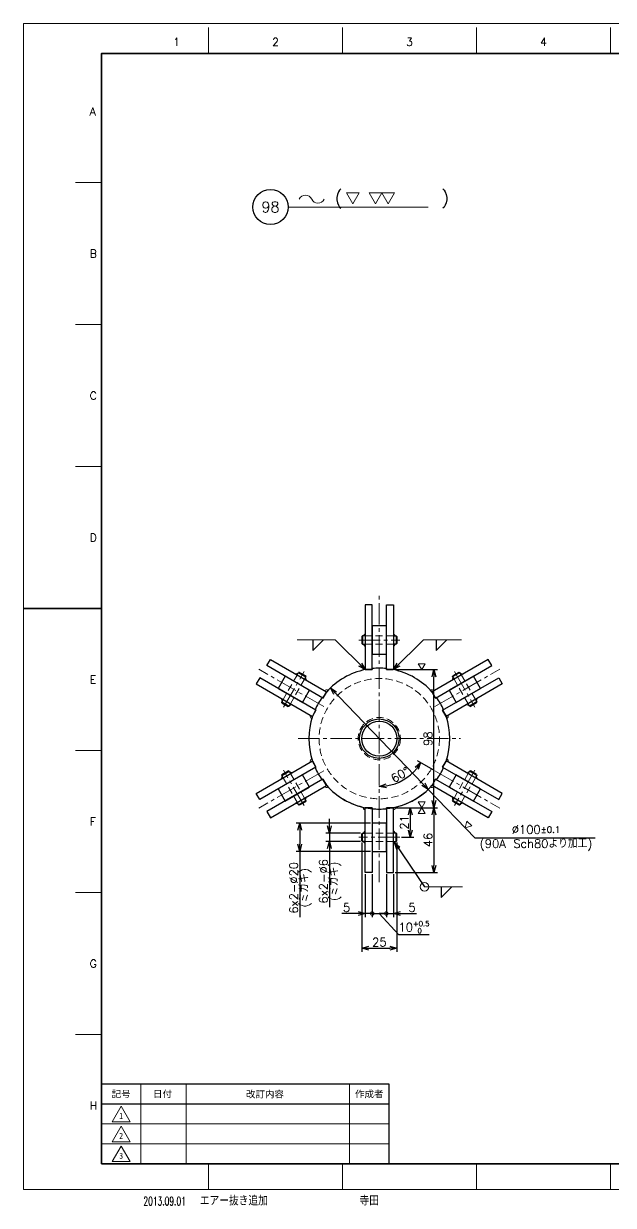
# Model space of a CAD drawing. Header units: millimetres. Extents: x 0 to 1176, y -11 to 828.
# Drawn here: x 0 to 418, y -11 to 828 of the extents above; entities that cross this region are included whole.
import ezdxf
from ezdxf import colors
from ezdxf.entities.mleader import LeaderData, LeaderLine
from ezdxf.enums import TextEntityAlignment as Align
from ezdxf.math import Vec2, Vec3

# ---------------------------------------------------------------- set-up
doc = ezdxf.new("R2010")
doc.units = ezdxf.units.MM
doc.header["$LTSCALE"] = 0.8
doc.header["$PDMODE"] = 99
doc.header["$PDSIZE"] = 1
doc.linetypes.add('CENTER2', pattern=[28.575, 19.05, -3.175, 3.175, -3.175])
doc.linetypes.add('HIDDEN', pattern=[9.525, 6.35, -3.175])
for name, color, linetype, lineweight in [('04_HIDDEN', 2, 'HIDDEN', 13), ('05_CENTER', 4, 'CENTER2', 13), ('07_TEXT', 3, 'Continuous', 13), ('08_DIM', 3, 'Continuous', 13), ('90_FRAME', 5, 'Continuous', 35)]:
    doc.layers.add(name, color=color, linetype=linetype, lineweight=lineweight)
doc.layers.add('91_BLANK', color=5, linetype='Continuous', lineweight=0, plot=False)
doc.styles.add('KSS_TXT', font='txt.shx', dxfattribs={"bigfont": 'extfont2.shx'})
doc.styles.add('MS_G', font='MS Gothic.ttf')
doc.styles.get("Standard").update_dxf_attribs({"font": 'txt.shx', "bigfont": 'extfont2.shx'})
doc.styles.add('表題用', font='MS PGothic.ttf')
doc.dimstyles.new('KSS_DIM', dxfattribs={"dimscale": 2, "dimtxt": 3, "dimasz": 2.5, "dimexe": 1.25, "dimexo": 0.625, "dimtad": 1, "dimdsep": 46, "dimtxsty": 'KSS_TXT', "dimblk": 'OPEN30', "dimcen": 0, "dimazin": 2, "dimtfac": 0.75, "dimtmove": 0, "dimatfit": 3, "dimldrblk": 'OPEN30', "dimfxl": 1.25, "dimtolj": 1, "dimarcsym": 0})
doc.dimstyles.new('KSS_DIM$3', dxfattribs={"dimscale": 2, "dimtxt": 3, "dimasz": 2.5, "dimexe": 1.25, "dimexo": 0.625, "dimtad": 1, "dimtih": 1, "dimtoh": 1, "dimdsep": 46, "dimtxsty": 'KSS_TXT', "dimblk": 'OPEN30', "dimcen": 0, "dimazin": 2, "dimtfac": 0.75, "dimtofl": 0, "dimtmove": 0, "dimatfit": 3, "dimldrblk": 'OPEN30', "dimfxl": 1.25, "dimtolj": 1, "dimarcsym": 0})

# ---------------------------------------------------------------- blocks, each defined once
blk = doc.blocks.new('AM_BALLOON1')
at = {"transparency": 16777216}
blk.add_circle((0, 0), 5, dxfattribs=at)
blk.add_attdef('B_NUMBER', text='', height=3, dxfattribs=at).set_placement((0, 0), align=Align.MIDDLE_CENTER)
blk = doc.blocks.new('_OPEN')
at = {"color": 0, "linetype": 'ByBlock'}
for p, q in [((-1, 0.17), (0, 0)), ((0, 0), (-1, -0.17)), ((0, 0), (-1, 0))]:
    blk.add_line(p, q, dxfattribs=at)
blk = doc.blocks.new('p1ba05')
for centre, start, end in [((-2.95, 0.29), 24.2276, 155.5758), ((0, 1.62), 204.2276, 335.5758)]:
    blk.add_arc(centre, 1.62, start, end)
blk = doc.blocks.new('p1ba01')
for p, q in [((0, 0), (-1.5, 2.6)), ((-1.5, 2.6), (1.5, 2.6)), ((1.5, 2.6), (0, 0))]:
    blk.add_line(p, q)
blk = doc.blocks.new('p1ba02')
for p, q in [((-1.5, 2.6), (1.5, 2.6)), ((0, 0), (-1.5, 2.6)), ((1.5, 2.6), (0, 0)), ((3, 0), (1.5, 2.6)), ((1.5, 2.6), (4.5, 2.6)), ((4.5, 2.6), (3, 0))]:
    blk.add_line(p, q)
blk = doc.blocks.new('_Open30')
at = {"color": 0, "linetype": 'ByBlock', "lineweight": -2}
for p, q in [((-1, 0.27), (0, 0)), ((0, 0), (-1, -0.27)), ((0, 0), (-1, 0))]:
    blk.add_line(p, q, dxfattribs=at)
blk = doc.blocks.new('*D169')
at = {"layer": '08_DIM', "color": 0, "lineweight": -2, "transparency": 16777216}
for p, q in [((217.58, 356.11), (283.5, 287.71)), ((320.24, 249.58), (286.97, 284.11)), ((405.39, 249.58), (320.24, 249.58))]:
    blk.add_line(p, q, dxfattribs=at)
blk.add_arc((252.27, 320.11), 50, 229.95409, 316.80682, dxfattribs=at)
at = {"layer": 'Defpoints', "color": 0, "transparency": 16777216}
for p in [(217.58, 356.11), (286.97, 284.11)]:
    blk.add_point(p, dxfattribs=at)
at = {"layer": '08_DIM', "color": 0, "lineweight": -2, "transparency": 16777216, "xscale": 5, "yscale": 5, "zscale": 5}
for p, rotation in [((217.58, 356.11), 133.9417325120091), ((286.97, 284.11), 313.9417325120091)]:
    blk.add_blockref('_Open30', p, dxfattribs=dict(at, rotation=rotation))
at = {"layer": '08_DIM', "color": 0, "transparency": 16777216, "insert": (363.44, 249.58), "char_height": 6, "attachment_point": 5, "style": 'KSS_TXT'}
blk.add_mtext('\\A1;%%C100{\\H4.500000;%%p0.1}\\P(90A Sch80より加工)', dxfattribs=at)
blk = doc.blocks.new('_DotSmall')
at = {"color": 0, "linetype": 'ByBlock', "const_width": 0.5}
blk.add_lwpolyline([(-0.0625, 0, 1), (0.0625, 0, 1)], format="xyb", close=True, dxfattribs=at)
blk = doc.blocks.new('*D170')
at = {"layer": '08_DIM', "color": 0, "lineweight": -2, "transparency": 16777216}
for p, q in [((247.27, 223.86), (247.27, 193.48)), ((257.27, 223.86), (257.27, 193.48)), ((247.27, 195.98), (257.27, 195.98)), ((266.04, 180.8), (252.27, 195.98)), ((287.74, 180.8), (266.04, 180.8))]:
    blk.add_line(p, q, dxfattribs=at)
at = {"layer": 'Defpoints', "color": 0, "transparency": 16777216}
for p in [(247.27, 225.11), (257.27, 225.11), (257.27, 195.98)]:
    blk.add_point(p, dxfattribs=at)
at = {"layer": '08_DIM', "color": 0, "lineweight": -2, "transparency": 16777216, "xscale": 5, "yscale": 5, "zscale": 5, "rotation": 180}
blk.add_blockref('_DotSmall', (247.27, 195.98), dxfattribs=at)
at = {"layer": '08_DIM', "color": 0, "lineweight": -2, "transparency": 16777216, "xscale": 5, "yscale": 5, "zscale": 5}
blk.add_blockref('_DotSmall', (257.27, 195.98), dxfattribs=at)
at = {"layer": '08_DIM', "color": 0, "transparency": 16777216, "insert": (276.89, 186.26), "char_height": 6, "attachment_point": 5, "style": 'KSS_TXT'}
blk.add_mtext('\\A1;10{\\H3.600000;\\S+0.5^  0;}', dxfattribs=at)
blk = doc.blocks.new('*D171')
at = {"layer": '08_DIM', "color": 0, "lineweight": -2, "transparency": 16777216}
for p, q in [((257.27, 223.86), (257.27, 193.48)), ((262.27, 223.86), (262.27, 193.48)), ((257.27, 195.98), (252.27, 195.98)), ((257.27, 195.98), (262.27, 195.98)), ((267.27, 195.98), (278.77, 195.98))]:
    blk.add_line(p, q, dxfattribs=at)
at = {"layer": 'Defpoints', "color": 0, "transparency": 16777216}
for p in [(257.27, 225.11), (262.27, 225.11), (262.27, 195.98)]:
    blk.add_point(p, dxfattribs=at)
at = {"layer": '08_DIM', "color": 0, "lineweight": -2, "transparency": 16777216, "xscale": 5, "yscale": 5, "zscale": 5, "rotation": 180}
blk.add_blockref('_Open30', (262.27, 195.98), dxfattribs=at)
at = {"layer": '08_DIM', "color": 0, "transparency": 16777216, "insert": (275.52, 200.23), "char_height": 6, "attachment_point": 5, "style": 'KSS_TXT'}
blk.add_mtext('\\A1;5', dxfattribs=at)
blk = doc.blocks.new('_None')
blk = doc.blocks.new('*D172')
at = {"layer": '08_DIM', "color": 0, "lineweight": -2, "transparency": 16777216}
for p, q in [((263.47, 271.11), (293.53, 271.11)), ((291.03, 266.11), (291.03, 230.11)), ((263.52, 225.11), (293.53, 225.11))]:
    blk.add_line(p, q, dxfattribs=at)
at = {"layer": 'Defpoints', "color": 0, "transparency": 16777216}
for p in [(262.22, 271.11), (262.27, 225.11), (291.03, 225.11)]:
    blk.add_point(p, dxfattribs=at)
at = {"layer": '08_DIM', "color": 0, "lineweight": -2, "transparency": 16777216, "xscale": 5, "yscale": 5, "zscale": 5}
for p, rotation in [((291.03, 271.11), 90), ((291.03, 225.11), 270)]:
    blk.add_blockref('_Open30', p, dxfattribs=dict(at, rotation=rotation))
at = {"layer": '08_DIM', "color": 0, "transparency": 16777216, "insert": (286.78, 248.11), "char_height": 6, "attachment_point": 5, "rotation": 90, "style": 'KSS_TXT'}
blk.add_mtext('\\A1;46', dxfattribs=at)
blk = doc.blocks.new('*D173')
at = {"layer": '08_DIM', "color": 0, "lineweight": -2, "transparency": 16777216}
for p, q in [((216.89, 258.11), (216.89, 263.11)), ((239.02, 253.11), (214.39, 253.11)), ((216.89, 253.11), (216.89, 247.11)), ((239.02, 247.11), (214.39, 247.11)), ((216.89, 242.11), (216.89, 200.57))]:
    blk.add_line(p, q, dxfattribs=at)
at = {"layer": 'Defpoints', "color": 0, "transparency": 16777216}
for p in [(240.27, 253.11), (216.89, 247.11), (240.27, 247.11)]:
    blk.add_point(p, dxfattribs=at)
at = {"layer": '08_DIM', "color": 0, "lineweight": -2, "transparency": 16777216, "xscale": 5, "yscale": 5, "zscale": 5}
for p, rotation in [((216.89, 253.11), 270), ((216.89, 247.11), 90)]:
    blk.add_blockref('_Open30', p, dxfattribs=dict(at, rotation=rotation))
at = {"layer": '08_DIM', "color": 0, "transparency": 16777216, "char_height": 6, "attachment_point": 5, "rotation": 90, "style": 'KSS_TXT'}
for s, insert in [('\\A1;6x2-\\A1;%%c6', (212.64, 218.84)), ('\\A1;(ミガキ)', (221.14, 218.84))]:
    blk.add_mtext(s, dxfattribs=dict(at, insert=insert))
blk = doc.blocks.new('*D174')
at = {"layer": '08_DIM', "color": 0, "lineweight": -2, "transparency": 16777216}
for p, q in [((246.02, 260.11), (193.35, 260.11)), ((195.85, 255.11), (195.85, 245.11)), ((246.02, 240.11), (193.35, 240.11)), ((195.85, 240.11), (195.85, 193.32))]:
    blk.add_line(p, q, dxfattribs=at)
at = {"layer": 'Defpoints', "color": 0, "transparency": 16777216}
for p in [(247.27, 260.11), (195.85, 240.11), (247.27, 240.11)]:
    blk.add_point(p, dxfattribs=at)
at = {"layer": '08_DIM', "color": 0, "lineweight": -2, "transparency": 16777216, "xscale": 5, "yscale": 5, "zscale": 5}
for p, rotation in [((195.85, 260.11), 90), ((195.85, 240.11), 270)]:
    blk.add_blockref('_Open30', p, dxfattribs=dict(at, rotation=rotation))
at = {"layer": '08_DIM', "color": 0, "transparency": 16777216, "char_height": 6, "attachment_point": 5, "rotation": 90, "style": 'KSS_TXT'}
for s, insert in [('\\A1;6x2-\\A1;%%c20', (191.6, 214.22)), ('\\A1;(ミガキ)', (200.1, 214.22))]:
    blk.add_mtext(s, dxfattribs=dict(at, insert=insert))
blk = doc.blocks.new('*D175')
at = {"layer": '08_DIM', "color": 0, "lineweight": -2, "transparency": 16777216}
for p, q in [((263.47, 369.11), (293.53, 369.11)), ((291.03, 276.11), (291.03, 364.11)), ((263.47, 271.11), (293.53, 271.11))]:
    blk.add_line(p, q, dxfattribs=at)
at = {"layer": 'Defpoints', "color": 0, "transparency": 16777216}
for p in [(262.22, 369.11), (291.03, 369.11), (262.22, 271.11)]:
    blk.add_point(p, dxfattribs=at)
at = {"layer": '08_DIM', "color": 0, "lineweight": -2, "transparency": 16777216, "xscale": 5, "yscale": 5, "zscale": 5}
for p, rotation in [((291.03, 369.11), 90), ((291.03, 271.11), 270)]:
    blk.add_blockref('_Open30', p, dxfattribs=dict(at, rotation=rotation))
at = {"layer": '08_DIM', "color": 0, "transparency": 16777216, "insert": (286.78, 320.11), "char_height": 6, "attachment_point": 5, "rotation": 90, "style": 'KSS_TXT'}
blk.add_mtext('\\A1;98', dxfattribs=at)
blk = doc.blocks.new('*D176')
at = {"layer": '08_DIM', "color": 0, "lineweight": -2, "transparency": 16777216}
for p, q in [((263.47, 271.11), (276.75, 271.11)), ((274.25, 266.11), (274.25, 255.11)), ((268.03, 250.11), (276.75, 250.11))]:
    blk.add_line(p, q, dxfattribs=at)
at = {"layer": 'Defpoints', "color": 0, "transparency": 16777216}
for p in [(262.22, 271.11), (266.78, 250.11), (274.25, 250.11)]:
    blk.add_point(p, dxfattribs=at)
at = {"layer": '08_DIM', "color": 0, "lineweight": -2, "transparency": 16777216, "xscale": 5, "yscale": 5, "zscale": 5}
for p, rotation in [((274.25, 271.11), 90), ((274.25, 250.11), 270)]:
    blk.add_blockref('_Open30', p, dxfattribs=dict(at, rotation=rotation))
at = {"layer": '08_DIM', "color": 0, "transparency": 16777216, "insert": (270, 260.61), "char_height": 6, "attachment_point": 5, "rotation": 90, "style": 'KSS_TXT'}
blk.add_mtext('\\A1;21', dxfattribs=at)
blk = doc.blocks.new('*D193')
at = {"layer": '08_DIM', "color": 0, "lineweight": -2, "transparency": 16777216}
for p, q in [((242.27, 223.86), (242.27, 193.48)), ((247.27, 223.86), (247.27, 193.48)), ((237.27, 195.98), (225.77, 195.98)), ((247.27, 195.98), (242.27, 195.98)), ((247.27, 195.98), (252.27, 195.98))]:
    blk.add_line(p, q, dxfattribs=at)
at = {"layer": 'Defpoints', "color": 0, "transparency": 16777216}
for p in [(242.27, 225.11), (247.27, 225.11), (242.27, 195.98)]:
    blk.add_point(p, dxfattribs=at)
at = {"layer": '08_DIM', "color": 0, "lineweight": -2, "transparency": 16777216, "xscale": 5, "yscale": 5, "zscale": 5}
blk.add_blockref('_Open30', (242.27, 195.98), dxfattribs=at)
at = {"layer": '08_DIM', "color": 0, "transparency": 16777216, "insert": (229.02, 200.23), "char_height": 6, "attachment_point": 5, "style": 'KSS_TXT'}
blk.add_mtext('\\A1;5', dxfattribs=at)
blk = doc.blocks.new('*D196')
at = {"layer": '08_DIM', "color": 0, "lineweight": -2, "transparency": 16777216}
for p, q in [((239.77, 246.36), (239.77, 168.88)), ((264.77, 246.36), (264.77, 168.88)), ((244.77, 171.38), (259.77, 171.38))]:
    blk.add_line(p, q, dxfattribs=at)
at = {"layer": 'Defpoints', "color": 0, "transparency": 16777216}
for p in [(239.77, 247.61), (264.77, 247.61), (264.77, 171.38)]:
    blk.add_point(p, dxfattribs=at)
at = {"layer": '08_DIM', "color": 0, "lineweight": -2, "transparency": 16777216, "xscale": 5, "yscale": 5, "zscale": 5, "rotation": 180}
blk.add_blockref('_Open30', (239.77, 171.38), dxfattribs=at)
at = {"layer": '08_DIM', "color": 0, "lineweight": -2, "transparency": 16777216, "xscale": 5, "yscale": 5, "zscale": 5}
blk.add_blockref('_Open30', (264.77, 171.38), dxfattribs=at)
at = {"layer": '08_DIM', "color": 0, "transparency": 16777216, "insert": (252.27, 175.63), "char_height": 6, "attachment_point": 5, "style": 'KSS_TXT'}
blk.add_mtext('\\A1;25', dxfattribs=at)
blk = doc.blocks.new('Weld-line')
blk.add_line((0, 0), (1, 0))
blk = doc.blocks.new('*D200')
at = {"layer": '08_DIM', "color": 0, "lineweight": -2, "transparency": 16777216}
blk.add_line((290.55, 298.01), (279.44, 304.43), dxfattribs=at)
blk.add_arc((252.27, 320.11), 33.87, 278.46611, 321.53389, dxfattribs=at)
at = {"layer": 'Defpoints', "color": 0, "transparency": 16777216}
for p in [(252.27, 422), (291.64, 297.39), (263.86, 288.29), (337.83, 270.72), (252.27, 218.22)]:
    blk.add_point(p, dxfattribs=at)
at = {"layer": '08_DIM', "color": 0, "lineweight": -2, "transparency": 16777216, "xscale": 5, "yscale": 5, "zscale": 5}
for p, rotation in [((281.6, 303.18), 55.76694452218385), ((252.27, 286.24), 184.2330554778155)]:
    blk.add_blockref('_Open30', p, dxfattribs=dict(at, rotation=rotation))
at = {"layer": '08_DIM', "color": 0, "transparency": 16777216, "insert": (267.08, 294.46), "char_height": 6, "attachment_point": 5, "rotation": 30, "style": 'KSS_TXT'}
blk.add_mtext('\\A1;60%%d', dxfattribs=at)

msp = doc.modelspace()

# ---------------------------------------------------------------- linework, layer by layer
at = {"color": 3}
for p, q in [((205.199, 390.254), (205.199, 382.754)), ((212.699, 390.254), (205.199, 382.754)), ((292.632, 390.254), (292.632, 382.754)), ((300.132, 390.254), (292.632, 382.754)), ((296.129, 214.937), (296.129, 207.437)), ((303.629, 214.937), (296.129, 207.437))]:
    msp.add_line(p, q, dxfattribs=at)
at = {"color": 0}
for p, q in [((239.772, 392.613), (240.272, 393.113)), ((239.772, 392.613), (239.772, 387.613)), ((240.272, 387.113), (239.772, 387.613)), ((240.272, 393.113), (240.272, 387.113)), ((242.272, 393.113), (240.272, 393.113)), ((240.272, 387.113), (242.272, 387.113)), ((262.271, 393.113), (264.272, 393.113)), ((264.272, 387.113), (262.271, 387.113)), ((264.772, 392.613), (264.272, 393.113)), ((264.272, 393.113), (264.272, 387.113)), ((264.272, 387.113), (264.772, 387.613)), ((264.772, 392.613), (264.772, 387.613)), ((247.272, 369.862), (247.272, 369.113)), ((257.271, 369.862), (257.271, 369.113)), ((194.052, 365.273), (195.052, 367.005)), ((195.735, 367.188), (195.052, 367.005)), ((195.052, 367.005), (200.248, 364.005)), ((195.735, 367.188), (200.065, 364.688)), ((200.248, 364.005), (199.248, 362.273)), ((200.248, 364.005), (200.065, 364.688)), ((247.272, 369.113), (242.322, 369.113)), ((257.271, 369.113), (262.221, 369.113)), ((309.491, 367.005), (304.295, 364.005)), ((304.295, 364.005), (304.478, 364.688)), ((304.295, 364.005), (305.295, 362.273)), ((308.808, 367.188), (304.478, 364.688)), ((308.808, 367.188), (309.491, 367.005)), ((310.491, 365.273), (309.491, 367.005)), ((212.336, 348.942), (214.811, 353.23)), ((292.207, 348.942), (289.732, 353.23)), ((184.052, 347.953), (183.052, 346.22)), ((183.052, 346.22), (188.248, 343.22)), ((183.235, 345.537), (183.052, 346.22)), ((183.235, 345.537), (187.565, 343.037)), ((188.248, 343.22), (189.248, 344.953)), ((211.687, 349.317), (212.336, 348.942)), ((292.856, 349.317), (292.207, 348.942)), ((316.295, 343.22), (315.295, 344.953)), ((321.491, 346.22), (316.295, 343.22)), ((321.308, 345.537), (316.978, 343.037)), ((320.491, 347.953), (321.491, 346.22)), ((321.308, 345.537), (321.491, 346.22)), ((188.248, 343.22), (187.565, 343.037)), ((207.336, 340.283), (204.861, 335.996)), ((206.687, 340.658), (207.336, 340.283)), ((297.856, 340.658), (297.207, 340.283)), ((297.207, 340.283), (299.682, 335.996)), ((316.295, 343.22), (316.978, 343.037)), ((207.336, 299.942), (204.861, 304.23)), ((297.207, 299.942), (299.682, 304.23)), ((183.052, 294.005), (188.248, 297.005)), ((183.235, 294.688), (183.052, 294.005)), ((184.052, 292.273), (183.052, 294.005)), ((183.235, 294.688), (187.565, 297.188)), ((188.248, 297.005), (187.565, 297.188)), ((188.248, 297.005), (189.248, 295.273)), ((206.687, 299.568), (207.336, 299.942)), ((297.856, 299.568), (297.207, 299.942)), ((316.295, 297.005), (315.295, 295.273)), ((316.295, 297.005), (316.978, 297.188)), ((321.491, 294.005), (316.295, 297.005)), ((321.308, 294.688), (316.978, 297.188)), ((320.491, 292.273), (321.491, 294.005)), ((321.308, 294.688), (321.491, 294.005)), ((211.687, 290.908), (212.336, 291.283)), ((212.336, 291.283), (214.811, 286.996)), ((292.207, 291.283), (289.732, 286.996)), ((292.856, 290.908), (292.207, 291.283)), ((200.248, 276.22), (199.248, 277.953)), ((304.295, 276.22), (305.295, 277.953)), ((194.052, 274.953), (195.052, 273.22)), ((195.052, 273.22), (200.248, 276.22)), ((195.735, 273.037), (195.052, 273.22)), ((195.735, 273.037), (200.065, 275.537)), ((200.248, 276.22), (200.065, 275.537)), ((247.272, 271.113), (242.322, 271.113)), ((247.272, 270.363), (247.272, 271.113)), ((257.271, 270.363), (257.271, 271.113)), ((257.271, 271.113), (262.221, 271.113)), ((304.295, 276.22), (304.478, 275.537)), ((309.491, 273.22), (304.295, 276.22)), ((308.808, 273.037), (304.478, 275.537)), ((308.808, 273.037), (309.491, 273.22)), ((310.491, 274.953), (309.491, 273.22)), ((240.272, 253.113), (239.772, 252.613)), ((239.772, 247.613), (239.772, 252.613)), ((240.272, 253.113), (242.272, 253.113)), ((240.272, 247.113), (240.272, 253.113)), ((264.272, 253.113), (262.271, 253.113)), ((264.272, 247.113), (264.272, 253.113)), ((264.272, 253.113), (264.772, 252.613)), ((264.772, 247.613), (264.772, 252.613)), ((239.772, 247.613), (240.272, 247.113)), ((242.272, 247.113), (240.272, 247.113)), ((262.271, 247.113), (264.272, 247.113)), ((264.772, 247.613), (264.272, 247.113))]:
    msp.add_line(p, q, dxfattribs=at)
for points in [[(242.272, 369.113), (247.272, 369.113), (247.272, 415.113), (242.272, 415.113)], [(262.271, 369.113), (257.271, 369.113), (257.272, 415.113), (262.272, 415.113)], [(257.271, 380.113), (257.271, 400.113), (247.271, 400.113), (247.271, 380.113)], [(214.836, 353.273), (212.336, 348.942), (172.499, 371.943), (174.999, 376.273)], [(289.707, 353.273), (292.207, 348.942), (332.044, 371.943), (329.544, 376.273)], [(204.836, 335.953), (207.336, 340.283), (167.499, 363.283), (164.999, 358.952)], [(202.81, 354.443), (185.489, 364.443), (180.489, 355.782), (197.81, 345.782)], [(299.707, 335.953), (297.207, 340.283), (337.044, 363.283), (339.544, 358.952)], [(306.733, 345.783), (324.053, 355.783), (319.053, 364.443), (301.733, 354.443)], [(204.836, 304.273), (207.336, 299.942), (167.499, 276.943), (164.999, 281.273)], [(299.707, 304.273), (297.207, 299.942), (337.044, 276.943), (339.544, 281.273)], [(197.81, 294.443), (180.49, 284.443), (185.49, 275.782), (202.81, 285.782)], [(301.733, 285.783), (319.054, 275.783), (324.054, 284.443), (306.733, 294.443)], [(214.836, 286.953), (212.336, 291.283), (172.499, 268.283), (174.999, 263.952)], [(289.707, 286.953), (292.207, 291.283), (332.044, 268.283), (329.544, 263.952)], [(242.272, 271.113), (247.272, 271.113), (247.272, 225.113), (242.272, 225.113)], [(262.271, 271.113), (257.271, 271.113), (257.272, 225.113), (262.272, 225.113)], [(247.272, 260.113), (247.272, 240.113), (257.272, 240.113), (257.272, 260.113)]]:
    msp.add_lwpolyline(points, close=True, dxfattribs=at)
for radius in [14, 12.5]:
    msp.add_circle((252.272, 320.113), radius, dxfattribs=at)
for start, end in [(84.26126, 95.73874), (101.478341, 138.521659), (41.478341, 78.521659), (144.26126, 155.73874), (24.26126, 35.73874), (161.478341, 198.521659), (341.478341, 18.521659), (204.26126, 215.73874), (324.26126, 335.73874), (221.478341, 258.521659), (281.478341, 318.521659), (264.26126, 275.73874)]:
    msp.add_arc((252.272, 320.113), 50, start, end, dxfattribs=at)
at = {"layer": '04_HIDDEN'}
for p, q in [((262.271, 393.113), (242.272, 393.113)), ((262.271, 387.113), (242.272, 387.113)), ((194.052, 365.273), (184.052, 347.953)), ((199.248, 362.273), (189.248, 344.953)), ((315.295, 344.953), (305.295, 362.273)), ((320.491, 347.953), (310.491, 365.273)), ((189.248, 295.273), (199.248, 277.953)), ((305.295, 277.953), (315.295, 295.273)), ((184.052, 292.273), (194.052, 274.953)), ((310.491, 274.953), (320.491, 292.273)), ((242.272, 253.113), (262.271, 253.113)), ((242.272, 247.113), (262.271, 247.113))]:
    msp.add_line(p, q, dxfattribs=at)
for radius in [42.7, 15]:
    msp.add_circle((252.272, 320.113), radius, dxfattribs=at)
at = {"layer": '05_CENTER'}
for p, q in [((252.272, 218.224), (252.272, 422.001)), ((237.765, 390.113), (266.779, 390.113)), ((212.907, 342.84), (166.716, 369.508)), ((291.636, 342.84), (337.827, 369.508)), ((184.396, 342.549), (198.903, 367.676)), ((305.64, 367.676), (320.147, 342.549)), ((194.714, 320.113), (309.829, 320.113)), ((212.907, 297.386), (166.716, 270.717)), ((198.903, 272.549), (184.396, 297.676)), ((291.636, 297.386), (337.827, 270.717)), ((320.147, 297.676), (305.64, 272.549)), ((266.779, 250.113), (237.765, 250.113))]:
    msp.add_line(p, q, dxfattribs=at)
at = {"layer": '08_DIM'}
msp.add_line((187.611, 697.516), (286.928, 697.516), dxfattribs=at)
for points in [[(242.272, 393.113), (242.272, 394.613), (242.272, 394.613), (240.772, 393.113)], [(262.271, 393.113), (262.271, 394.613), (262.271, 394.613), (263.771, 393.113)], [(242.272, 387.113), (242.272, 385.613), (242.272, 385.613), (240.772, 387.113)], [(262.271, 387.113), (262.271, 385.613), (262.271, 385.613), (263.771, 387.113)], [(194.052, 365.273), (192.753, 366.023), (192.753, 366.023), (194.802, 366.572)], [(199.248, 362.273), (200.547, 361.523), (200.547, 361.523), (199.998, 363.572)], [(305.295, 362.273), (303.996, 361.523), (303.996, 361.523), (304.545, 363.572)], [(310.491, 365.273), (311.791, 366.023), (311.791, 366.023), (309.741, 366.572)], [(184.052, 347.953), (182.753, 348.703), (182.753, 348.703), (183.302, 346.654)], [(189.248, 344.953), (190.547, 344.203), (190.547, 344.203), (188.498, 343.654)], [(315.295, 344.953), (313.996, 344.203), (313.996, 344.203), (316.045, 343.654)], [(320.491, 347.953), (321.79, 348.703), (321.79, 348.703), (321.241, 346.654)], [(189.248, 295.273), (190.547, 296.023), (190.547, 296.023), (188.498, 296.572)], [(315.295, 295.273), (313.996, 296.023), (313.996, 296.023), (316.045, 296.572)], [(184.052, 292.273), (182.753, 291.523), (182.753, 291.523), (183.302, 293.572)], [(320.491, 292.273), (321.79, 291.523), (321.79, 291.523), (321.241, 293.572)], [(199.248, 277.953), (200.547, 278.703), (200.547, 278.703), (199.998, 276.654)], [(305.295, 277.953), (303.996, 278.703), (303.996, 278.703), (304.545, 276.654)], [(194.052, 274.953), (192.753, 274.203), (192.753, 274.203), (194.802, 273.654)], [(310.491, 274.953), (311.791, 274.203), (311.791, 274.203), (309.741, 273.654)], [(242.272, 253.113), (242.272, 254.613), (242.272, 254.613), (240.772, 253.113)], [(262.271, 253.113), (262.271, 254.613), (262.271, 254.613), (263.771, 253.113)], [(242.272, 247.113), (242.272, 245.613), (242.272, 245.613), (240.772, 247.113)], [(262.271, 247.113), (262.271, 245.613), (262.271, 245.613), (263.771, 247.113)]]:
    msp.add_lwpolyline(points, close=True, dxfattribs=at)
msp.add_circle((284.33, 214.937), 3, dxfattribs=at)
for centre, start, end in [((242.272, 369.113), 90.000478, 192.772514), ((262.271, 369.113), 347.227486, 89.999522), ((214.836, 353.273), 47.227486, 149.999522), ((289.707, 353.273), 30.000478, 132.772514), ((204.836, 335.953), 150.000478, 252.772514), ((299.707, 335.953), 287.227486, 29.999522), ((204.836, 304.273), 107.227486, 209.999522), ((299.707, 304.273), 330.000478, 72.772514), ((214.836, 286.953), 210.000478, 312.772514), ((289.707, 286.953), 227.227486, 329.999522), ((242.272, 271.113), 167.227486, 269.999522), ((262.271, 271.113), 270.000478, 12.772514)]:
    msp.add_arc(centre, 1.5, start, end, dxfattribs=at)
at = {"layer": '90_FRAME', "color": 4, "lineweight": 13}
for p, q in [((131.173, 806.5), (131.173, 824.906)), ((226.218, 806.5), (226.218, 824.906)), ((321.264, 806.5), (321.264, 824.906)), ((416.309, 806.5), (416.309, 824.906)), ((55.161, 714.86), (36.755, 714.86)), ((55.161, 614.044), (36.755, 614.044)), ((55.161, 513.228), (36.755, 513.228)), ((55.161, 311.596), (36.755, 311.596)), ((55.161, 210.78), (36.755, 210.78)), ((55.161, 109.964), (36.755, 109.964)), ((131.173, 0), (131.173, 18.324)), ((226.218, 0), (226.218, 18.324)), ((321.264, 0), (321.264, 18.324)), ((416.309, 0), (416.309, 18.324))]:
    msp.add_line(p, q, dxfattribs=at)
at = {"layer": '90_FRAME'}
msp.add_line((0, 412.412), (55.161, 412.412), dxfattribs=at)
at = {"layer": '90_FRAME', "color": 0, "lineweight": 13}
for p, q in [((83.161, 18.324), (83.161, 74.895)), ((115.161, 18.324), (115.161, 74.895)), ((231.161, 18.324), (231.161, 74.895)), ((55.161, 46.609), (259.161, 46.609)), ((55.161, 32.467), (259.161, 32.467))]:
    msp.add_line(p, q, dxfattribs=at)
at = {"layer": '90_FRAME', "color": 0, "lineweight": 25}
msp.add_line((55.161, 60.752), (259.161, 60.752), dxfattribs=at)
at = {"layer": '90_FRAME'}
msp.add_lwpolyline([(55.161, 18.324), (1157.639, 18.324), (1157.639, 806.5), (55.161, 806.5)], close=True, dxfattribs=at)
at = {"layer": '90_FRAME', "color": 0, "lineweight": 25}
msp.add_lwpolyline([(55.161, 18.324), (259.161, 18.324), (259.161, 74.895), (55.161, 74.895)], close=True, dxfattribs=at)
at = {"layer": '90_FRAME', "color": 0, "lineweight": 13}
for points in [[(62.797, 48.111), (69.161, 59.135), (75.525, 48.111), (62.797, 48.111)], [(62.797, 33.969), (69.161, 44.992), (75.525, 33.969), (62.797, 33.969)], [(62.797, 19.826), (69.161, 30.849), (75.525, 19.826), (62.797, 19.826)]]:
    msp.add_lwpolyline(points, dxfattribs=at)
at = {"layer": '91_BLANK'}
msp.add_lwpolyline([(0, 0), (1176.045, 0), (1176.045, 827.746), (0, 827.746)], close=True, dxfattribs=at)

# ---------------------------------------------------------------- block references
at = {"layer": '08_DIM'}
for name, p, xscale, yscale, zscale in [('p1ba05', (208.736, 700.251), 3, 3, 3), ('p1ba01', (233.604, 699.9), 3, 3, 3), ('p1ba02', (249.509, 699.9), 3, 3, 3), ('Weld-line', (193.945, 390.254), 27, 27, 27), ('Weld-line', (310.598, 390.254), -27, 27, 27), ('p1ba01', (282.36, 369.113), -1.6, 1.6, 1.6), ('p1ba01', (282.36, 271.113), -1.6, 1.6, 1.6)]:
    msp.add_blockref(name, p, dxfattribs=dict(at, xscale=xscale, yscale=yscale, zscale=zscale))
for name, p, xscale, yscale, zscale, rotation in [('p1ba01', (282.36, 271.113), 1.6, 1.6, 1.6, 180), ('p1ba01', (313.233, 256.856), -1.6, 1.6, 1.6, 316.999999999999), ('Weld-line', (284.33, 214.937), -27, 27, 27, 180)]:
    msp.add_blockref(name, p, dxfattribs=dict(at, xscale=xscale, yscale=yscale, zscale=zscale, rotation=rotation))

# ---------------------------------------------------------------- texts
at = {"layer": '07_TEXT', "style": 'KSS_TXT'}
msp.add_text('(        )', height=9, dxfattribs=at).set_placement((220.653, 699.675))
at = {"layer": '90_FRAME', "color": 0, "lineweight": 13, "style": 'KSS_TXT'}
for s, p in [('1', (108.455, 810.166)), ('2', (178.696, 810.166)), ('3', (273.741, 810.166)), ('4', (368.787, 810.166))]:
    msp.add_text(s, height=5.68, dxfattribs=at).set_placement(p, align=Align.BOTTOM_CENTER)
for s, p in [('A', (46.799, 765.268)), ('B', (46.799, 664.452)), ('C', (46.799, 563.636)), ('D', (46.799, 462.82)), ('E', (46.799, 362.004)), ('F', (46.799, 261.188)), ('G', (46.799, 160.372)), ('H', (46.799, 59.556))]:
    msp.add_text(s, height=5.68, dxfattribs=at).set_placement(p, align=Align.MIDDLE_LEFT)
at = {"layer": '90_FRAME', "color": 0, "style": '表題用'}
for s, p in [('記号', (69.161, 67.824)), ('日付', (98.474, 67.824)), ('作成者', (245.161, 67.824))]:
    msp.add_text(s, height=4.8, dxfattribs=at).set_placement(p, align=Align.MIDDLE_CENTER)
msp.add_text('改訂内容', height=4.8, dxfattribs=at).set_placement((171.161, 67.824), align=Align.MIDDLE)
at = {"layer": '90_FRAME', "color": 0, "lineweight": 13, "style": 'MS_G'}
for s, p in [('1', (69.161, 52.267)), ('2', (69.161, 38.124)), ('3', (69.161, 23.981))]:
    msp.add_text(s, height=4.243, dxfattribs=at).set_placement(p, align=Align.MIDDLE)
at = {"layer": '90_FRAME', "color": 3, "lineweight": 13, "width": 0.65}
msp.add_text('2013.09.01', height=6, dxfattribs=at).set_placement((84.953, -11.205))
at = {"layer": '90_FRAME', "color": 3, "lineweight": 13}
for s, p in [('エアー抜き追加', (124.937, -11.205)), ('寺田', (238.21, -11.205))]:
    msp.add_text(s, height=6, dxfattribs=at).set_placement(p)

# ---------------------------------------------------------------- dimensions: what is measured, and where the dimension line sits
at = {"layer": '08_DIM'}
dim = msp.add_angular_dim_2l(base=(263.855, 288.286), line1=((252.272, 218.224), (252.272, 422.001)), line2=((291.636, 297.386), (337.827, 270.717)), dimstyle='KSS_DIM', dxfattribs=at)
dim.commit()
dim.dimension.update_dxf_attribs({"geometry": '*D200', "text_midpoint": (267.081, 294.462)})
for base, p2, picture, middle in [((291.035, 369.113), (262.221, 369.113), '*D175', (286.785, 320.113)), ((291.035, 225.113), (262.272, 225.113), '*D172', (286.785, 248.113)), ((274.251, 250.113), (266.779, 250.113), '*D176', (270.001, 260.613))]:
    dim = msp.add_linear_dim(base=base, p1=(262.221, 271.113), p2=p2, angle=270, dimstyle='KSS_DIM', dxfattribs=at)
    dim.commit()
    dim.dimension.update_dxf_attribs({"geometry": picture, "text_midpoint": middle})
dim = msp.add_diameter_dim_2p(p1=(217.575, 356.115), p2=(286.968, 284.11), dimstyle='KSS_DIM$3', override={"dimpost": '%%C<>\\X(90A Sch80より加工)', "dimtol": 1, "dimlim": 0, "dimtp": 0.1, "dimtm": 0.1, "dimtix": 1, "dimatfit": 2}, dxfattribs=at)
dim.commit()
dim.dimension.update_dxf_attribs({"geometry": '*D169', "text_midpoint": (363.443, 249.584), "dimtype": 163})
for base, p1, p2, angle, override, picture, middle in [((195.849, 240.113), (247.271, 260.113), (247.272, 240.113), 90, {"dimpost": '<>\\X(ミガキ)'}, '*D174', (191.599, 214.217)), ((216.885, 247.113), (240.272, 253.113), (240.272, 247.113), 270, {"dimpost": '\\X(ミガキ)'}, '*D173', (212.635, 218.842))]:
    dim = msp.add_linear_dim(base=base, p1=p1, p2=p2, angle=angle, text='6x2-\\A1;%%c<>', dimstyle='KSS_DIM', override=override, dxfattribs=at)
    dim.commit()
    dim.dimension.update_dxf_attribs({"geometry": picture, "text_midpoint": middle})
dim = msp.add_linear_dim(base=(264.772, 171.379), p1=(239.772, 247.613), p2=(264.772, 247.613), dimstyle='KSS_DIM', dxfattribs=at)
dim.commit()
dim.dimension.update_dxf_attribs({"geometry": '*D196', "text_midpoint": (252.272, 175.633)})
dim = msp.add_linear_dim(base=(242.272, 195.976), p1=(247.272, 225.113), p2=(242.272, 225.113), angle=180, dimstyle='KSS_DIM', override={"dimblk1": 'None', "dimblk2": 'Open30', "dimsah": 1}, dxfattribs=at)
dim.commit()
dim.dimension.update_dxf_attribs({"geometry": '*D193', "text_midpoint": (229.022, 200.23)})
dim = msp.add_linear_dim(base=(257.272, 195.976), p1=(247.272, 225.113), p2=(257.272, 225.113), dimstyle='KSS_DIM', override={"dimblk1": 'DotSmall', "dimblk2": 'DotSmall', "dimsah": 1, "dimtol": 1, "dimlim": 0, "dimtp": 0.5, "dimtfac": 0.6, "dimtmove": 1}, dxfattribs=at)
dim.commit()
dim.dimension.update_dxf_attribs({"geometry": '*D170', "text_midpoint": (267.293, 180.804), "dimtype": 160})
dim = msp.add_linear_dim(base=(262.272, 195.976), p1=(257.272, 225.113), p2=(262.272, 225.113), dimstyle='KSS_DIM', override={"dimblk1": 'None', "dimblk2": 'Open30', "dimsah": 1}, dxfattribs=at)
dim.commit()
dim.dimension.update_dxf_attribs({"geometry": '*D171', "text_midpoint": (275.522, 200.23)})

# ---------------------------------------------------------------- leaders
for points in [[(242.272, 369.113), (220.945, 390.254)], [(262.271, 369.113), (283.598, 390.254)], [(263.021, 246.363), (284.33, 214.937)]]:
    msp.add_leader(points, dimstyle='KSS_DIM', dxfattribs=at)
ml = msp.add_multileader_block('Standard', dxfattribs=at)
ml.set_content('AM_BALLOON1', color=256, scale=2.5)
ml.set_attribute('B_NUMBER', '98', width=0)
ml.set_leader_properties(color=256, linetype='ByLayer', lineweight=-1)
ml.set_arrow_properties(name='OPEN')
ml.build(insert=Vec2(0, 0))
ml.multileader.update_dxf_attribs({"leader_type": 0, "has_dogleg": 0, "text_right_attachment_type": 6, "dogleg_length": 0, "arrow_head_size": 5, "scale": 2.5, "block_connection_type": 1})
ctx = ml.context
ctx.base_point, ctx.scale, ctx.char_height, ctx.arrow_head_size, ctx.landing_gap_size, ctx.plane_origin = Vec3(175.097, 697.526), 2.5, 10, 5, 5, Vec3(175.097, 697.526)
ctx.right_attachment, ctx.attachment_type = 6, 1
notes = []
notes.append((ctx, [(0, (0, 0, 0), (0, 0), (1, 0), 1, [])]))
ctx.block.insert = Vec3(175.097, 697.526)
for ctx, leaders in notes:
    for number, flags, end, landing, length, lines in leaders:
        leader = LeaderData()
        leader.index, (leader.has_last_leader_line, leader.has_dogleg_vector, leader.attachment_direction) = number, flags
        leader.last_leader_point, leader.dogleg_vector, leader.dogleg_length = Vec3(end), Vec3(landing), length
        for number, points, colour, breaks in lines:
            line = LeaderLine()
            line.index, line.vertices, line.color, line.breaks = number, Vec3.list(points), colors.encode_raw_color(colour), breaks
            leader.lines.append(line)
        ctx.leaders.append(leader)

doc.saveas('drawing.dxf')
